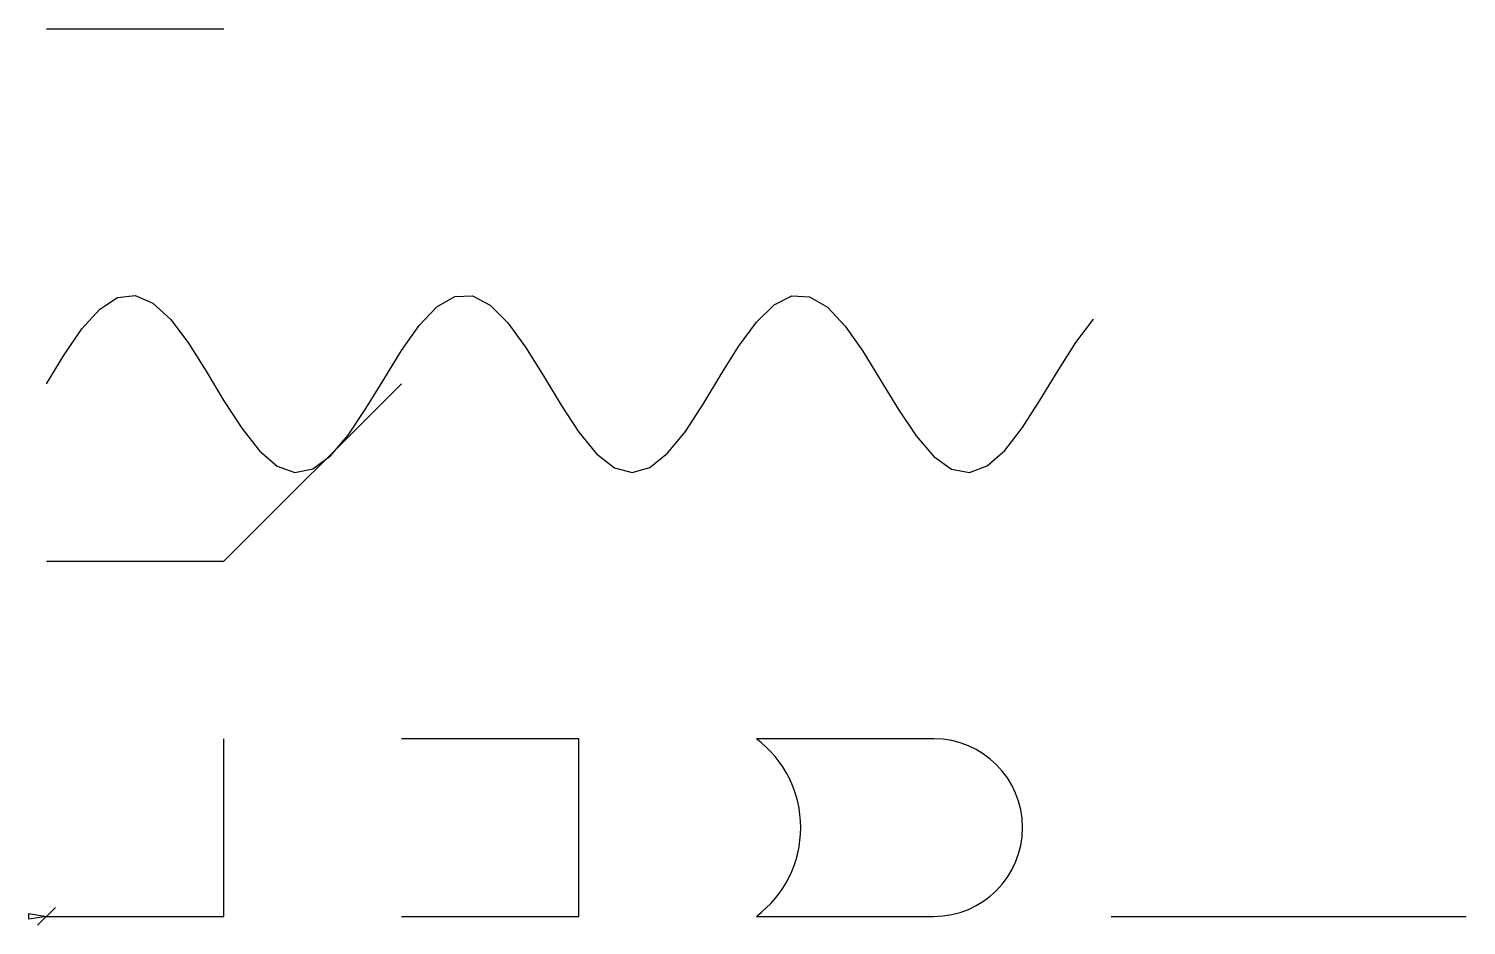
# Model space of a CAD drawing. Header units: millimetres. Extents: x -1000 to 80000, y -500 to 50000.
import ezdxf

# ---------------------------------------------------------------- set-up
doc = ezdxf.new("R2010")
doc.units = ezdxf.units.MM
for name, color, linetype in [('BLOCK__ARCHTICK', 7, 'CONTINUOUS'), ('BLOCK__CLOSEDBLANK', 7, 'CONTINUOUS'), ('Polyline', 7, 'CONTINUOUS'), ('Polyline001', 7, 'CONTINUOUS'), ('Polyline002', 7, 'CONTINUOUS'), ('Polyline003', 7, 'CONTINUOUS'), ('Polyline004', 7, 'CONTINUOUS'), ('Polyline005', 7, 'CONTINUOUS'), ('Polyline006', 7, 'CONTINUOUS'), ('Shape', 7, 'CONTINUOUS'), ('Shape001', 7, 'CONTINUOUS')]:
    doc.layers.add(name, color=color, linetype=linetype)

msp = doc.modelspace()

# ---------------------------------------------------------------- linework, layer by layer
at = {"layer": 'BLOCK__ARCHTICK'}
msp.add_line((-500, -500), (500, 500), dxfattribs=at)
at = {"layer": 'BLOCK__CLOSEDBLANK'}
for p, q in [((-1000, 164), (0, 0)), ((-1000, -164), (-1000, 164)), ((0, 0), (-1000, -164))]:
    msp.add_line(p, q, dxfattribs=at)
at = {"layer": 'Polyline'}
for p, q in [((10000, 0), (10000, 10000)), ((0, 0), (10000, 0))]:
    msp.add_line(p, q, dxfattribs=at)
at = {"layer": 'Polyline001'}
for p, q in [((30000, 10000), (20000, 10000)), ((30000, 0), (30000, 10000)), ((20000, 0), (30000, 0))]:
    msp.add_line(p, q, dxfattribs=at)
at = {"layer": 'Polyline002'}
for p, q in [((10000, 20000, 5000), (20000, 30000, 10000)), ((0, 20000), (10000, 20000, 5000))]:
    msp.add_line(p, q, dxfattribs=at)
at = {"layer": 'Polyline003'}
for p, q in [((50000, 10000), (40000, 10000)), ((40000, 0), (50000, 0))]:
    msp.add_line(p, q, dxfattribs=at)
for centre, radius, start, end in [((36250, 5000), 6250, -53.1301, 53.1301), ((50000, 5000), 5000, -90, 90)]:
    msp.add_arc(centre, radius, start, end, dxfattribs=at)
at = {"layer": 'Polyline004'}
for p, q in [((60000, 0), (70000, 0)), ((70000, 0), (80000, 0))]:
    msp.add_line(p, q, dxfattribs=at)
at = {"layer": 'Polyline005'}
for p, q in [((3000, 34207), (4000, 34860)), ((4000, 34860), (5000, 34977)), ((5000, 34977), (6000, 34546)), ((22000, 34337), (23000, 34913)), ((23000, 34913), (24000, 34947)), ((24000, 34947), (25000, 34436)), ((41000, 34457), (42000, 34953)), ((42000, 34953), (43000, 34904)), ((43000, 34904), (44000, 34315)), ((2000, 33092), (3000, 34207)), ((6000, 34546), (7000, 33615)), ((21000, 33285), (22000, 34337)), ((25000, 34436), (26000, 33438)), ((40000, 33470), (41000, 34457)), ((44000, 34315), (45000, 33251)), ((7000, 33615), (8000, 32286)), ((20000, 31871), (21000, 33285)), ((26000, 33438), (27000, 32061)), ((39000, 32101), (40000, 33470)), ((45000, 33251), (46000, 31830)), ((58000, 32326), (59000, 33646)), ((1000, 31636), (2000, 33092)), ((0, 30000), (1000, 31636)), ((8000, 32286), (9000, 30706)), ((19000, 30251), (20000, 31871)), ((27000, 32061), (28000, 30457)), ((38000, 30501), (39000, 32101)), ((46000, 31830), (47000, 30206)), ((57000, 30749), (58000, 32326)), ((9000, 30706), (10000, 29047)), ((18000, 28603), (19000, 30251)), ((28000, 30457), (29000, 28802)), ((37000, 28845), (38000, 30501)), ((47000, 30206), (48000, 28560)), ((56000, 29091), (57000, 30749)), ((10000, 29047), (11000, 27494)), ((17000, 27109), (18000, 28603)), ((29000, 28802), (30000, 27280)), ((36000, 27317), (37000, 28845)), ((48000, 28560), (49000, 27073)), ((55000, 27532), (56000, 29091)), ((11000, 27494), (12000, 26216)), ((16000, 25933), (17000, 27109)), ((30000, 27280), (31000, 26057)), ((35000, 26084), (36000, 27317)), ((49000, 27073), (50000, 25908)), ((54000, 26245), (55000, 27532)), ((12000, 26216), (13000, 25355)), ((15000, 25205), (16000, 25933)), ((31000, 26057), (32000, 25268)), ((34000, 25283), (35000, 26084)), ((53000, 25371), (54000, 26245)), ((13000, 25355), (14000, 25005)), ((14000, 25005), (15000, 25205)), ((32000, 25268), (33000, 25000)), ((33000, 25000), (34000, 25283)), ((50000, 25908), (51000, 25193)), ((51000, 25193), (52000, 25007)), ((52000, 25007), (53000, 25371))]:
    msp.add_line(p, q, dxfattribs=at)
at = {"layer": 'Polyline006'}
msp.add_line((0, 50000), (10000, 50000), dxfattribs=at)
at = {"layer": 'Shape'}
msp.add_line((-500, -500), (500, 500), dxfattribs=at)
at = {"layer": 'Shape001'}
for p, q in [((-1000, 164), (0, 0)), ((-1000, -164), (-1000, 164)), ((0, 0), (-1000, -164))]:
    msp.add_line(p, q, dxfattribs=at)

doc.saveas('drawing.dxf')
